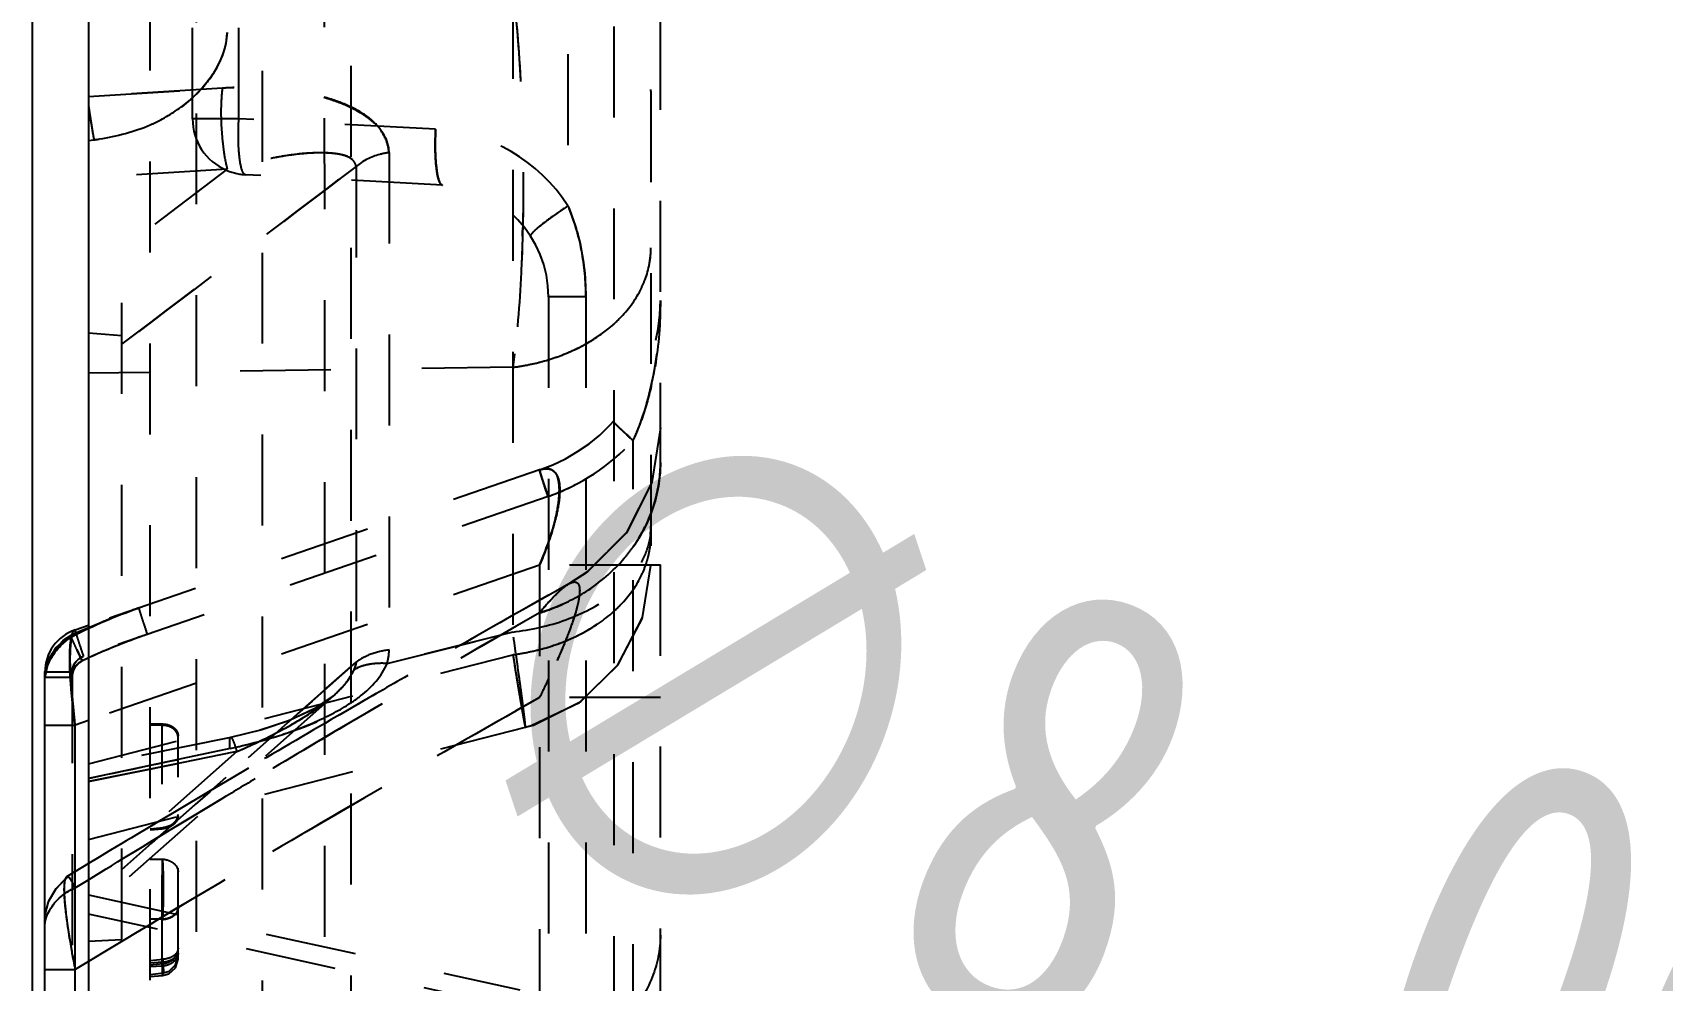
# Model space of a CAD drawing. Header units: millimetres. Extents: x 3054 to 4939, y -1170 to 130.
# Drawn here: x 3636.41 to 3665.68, y -157.48 to -140.45 of the extents above; entities that cross this region are included whole.
import ezdxf

# ---------------------------------------------------------------- set-up
doc = ezdxf.new("R2010")
doc.units = ezdxf.units.MM
doc.header["$LTSCALE"] = 16.335
doc.header["$PDMODE"] = 3
doc.header["$PDSIZE"] = 0.3125
doc.linetypes.add('HIDDEN', pattern=[0.2, 0.1, -0.1])
doc.layers.get('0').update_dxf_attribs({"linetype": 'CONTINUOUS'})
doc.layers.get('Defpoints').update_dxf_attribs({"linetype": 'CONTINUOUS'})
doc.layers.add('21', color=7, linetype='CONTINUOUS')
doc.styles.get("Standard").update_dxf_attribs({"font": 'txt', "width": 0.8})
doc.dimstyles.get("Standard").update_dxf_attribs({"dimtxt": 0.15625, "dimasz": 0.1875, "dimexe": 0.125, "dimexo": 0.0625, "dimtad": 0, "dimtih": 1, "dimtoh": 1, "dimdsep": 46, "dimtxsty": 'Standard', "dimcen": 0.09, "dimadec": 0, "dimazin": 0, "dimtp": 0.01, "dimtm": 0.01, "dimtfac": 1, "dimtofl": 0, "dimtmove": 0, "dimatfit": 3, "dimfxl": 0, "dimtolj": 1, "dimarcsym": 0})

# ---------------------------------------------------------------- blocks, each defined once
blk = doc.blocks.new('*D56')
at = {"color": 4, "lineweight": -2}
for p, q in [((3636.413, -222.472), (3636.413, -47.587)), ((3644.413, -47.587), (3657.538, -47.587)), ((3706.558, -47.587), (3681.005, -47.587)), ((3714.558, -73.33), (3714.558, -47.587))]:
    blk.add_line(p, q, dxfattribs=at)
at = {"color": 4}
for points in [[(3644.413, -46.254), (3644.413, -48.921), (3636.413, -47.587)], [(3706.558, -46.254), (3706.558, -48.921), (3714.558, -47.587)]]:
    blk.add_solid(points, dxfattribs=at)
at = {"layer": 'Defpoints', "color": 0}
for p in [(3714.558, -47.587), (3714.558, -73.33), (3636.413, -222.472)]:
    blk.add_point(p, dxfattribs=at)
at = {"color": 6, "insert": (3669.271, -47.587), "char_height": 8, "attachment_point": 5}
blk.add_mtext('\\A1;78.15', dxfattribs=at)
blk = doc.blocks.new('*D75')
at = {"color": 4, "lineweight": -2}
blk.add_line((3667.793, -159.258), (3675.299, -162.027), dxfattribs=at)
at = {"color": 4}
blk.add_solid([(3675.76, -160.776), (3674.838, -163.278), (3682.805, -164.795)], dxfattribs=at)
at = {"layer": 'Defpoints', "color": 0}
for p in [(3682.805, -164.795), (3690.31, -167.564)]:
    blk.add_point(p, dxfattribs=at)
at = {"color": 6, "insert": (3656.785, -155.198), "char_height": 8, "attachment_point": 5, "rotation": 339.7526}
blk.add_mtext('\\A1;∅8.00', dxfattribs=at)

msp = doc.modelspace()

# ---------------------------------------------------------------- linework, layer by layer
at = {"layer": '21', "color": 8, "linetype": 'HIDDEN'}
for p, q in [((3641.648, -119.123), (3641.661, -195.088)), ((3642.135, -194.959), (3642.135, -119.623)), ((3638.523, -307.753), (3638.523, -120.925)), ((3645.038, -123.319), (3645.038, -151.627)), ((3647.518, -125.171), (3647.518, -150.024)), ((3640.533, -134.607), (3640.533, -307.753)), ((3639.353, -135.371), (3639.353, -272.822)), ((3639.285, -142.004), (3639.285, -136.186)), ((3640.116, -142.004), (3640.116, -136.501)), ((3646.858, -217.119), (3646.858, -136.775)), ((3646.027, -137.575), (3646.027, -143.566)), ((3647.688, -275.791), (3647.688, -137.764)), ((3639.821, -141.454), (3637.418, -141.603)), ((3637.418, -141.603), (3639.821, -141.454)), ((3640.116, -142.004), (3639.285, -142.004)), ((3643.651, -142.189), (3640.116, -142.004)), ((3637.418, -142.393), (3637.515, -142.381)), ((3642.815, -142.611), (3642.815, -151.541)), ((3639.908, -142.908), (3637.418, -143.064)), ((3639.908, -142.908), (3638.018, -144.343)), ((3643.773, -143.193), (3640.238, -143.007)), ((3642.223, -142.859), (3642.223, -151.761)), ((3645.217, -143.896), (3645.215, -143.956)), ((3638.018, -156.744), (3638.018, -144.343)), ((3645.678, -145.2), (3645.678, -161.099)), ((3646.348, -145.2), (3645.678, -145.2)), ((3646.348, -145.2), (3646.348, -161.125)), ((3637.418, -145.845), (3638.018, -145.892)), ((3645.038, -146.466), (3637.418, -146.573)), ((3647.199, -161.724), (3647.199, -147.783)), ((3647.688, -147.552), (3647.533, -148.536)), ((3645.519, -148.31), (3637.418, -151.099)), ((3647.529, -148.548), (3647.07, -149.446)), ((3647.533, -148.536), (3647.085, -149.426)), ((3645.67, -148.785), (3637.326, -151.658)), ((3647.07, -149.446), (3646.363, -150.15)), ((3647.085, -149.426), (3646.386, -150.135)), ((3645.519, -150.02), (3637.418, -152.81)), ((3645.519, -150.02), (3645.519, -163.042)), ((3647.688, -150.02), (3645.519, -150.02)), ((3646.386, -150.135), (3646.045, -150.355)), ((3646.355, -150.158), (3646.045, -150.355)), ((3645.889, -150.443), (3645.422, -150.705)), ((3646.045, -150.355), (3645.677, -150.562)), ((3646.045, -150.355), (3645.889, -150.443)), ((3646.045, -150.355), (3646.045, -150.355)), ((3638.092, -150.87), (3637.243, -151.218)), ((3638.315, -150.79), (3638.092, -150.87)), ((3637.1, -151.285), (3636.815, -151.512)), ((3637.1, -151.285), (3636.965, -151.366)), ((3637.243, -151.218), (3637.1, -151.285)), ((3637.1, -151.285), (3637.1, -151.285)), ((3637.1, -151.285), (3637.114, -151.305)), ((3645.038, -151.22), (3642.779, -151.787)), ((3642.779, -151.787), (3645.038, -151.22)), ((3636.815, -151.512), (3636.658, -151.835)), ((3636.965, -151.366), (3636.703, -151.698)), ((3636.703, -151.698), (3636.633, -152.039)), ((3636.658, -151.835), (3636.633, -152.039)), ((3637.418, -153.588), (3645.038, -151.627)), ((3641.692, -152.23), (3642.223, -151.761)), ((3637.122, -151.943), (3636.633, -151.943)), ((3637.122, -152.039), (3636.633, -152.039)), ((3637.122, -151.943), (3637.122, -160.169)), ((3641.817, -152.364), (3638.018, -155.73)), ((3641.059, -152.792), (3641.692, -152.23)), ((3641.816, -152.365), (3641.47, -152.602)), ((3645.519, -152.396), (3645.094, -152.636)), ((3647.688, -152.396), (3645.519, -152.396)), ((3640.821, -153.002), (3641.059, -152.792)), ((3641.47, -152.602), (3641.028, -152.807)), ((3641.99, -152.67), (3641.917, -152.712)), ((3642.133, -152.587), (3641.99, -152.67)), ((3637.418, -154.949), (3645.263, -152.93)), ((3638.523, -152.87), (3638.741, -152.871)), ((3638.751, -152.896), (3638.523, -152.89)), ((3638.741, -157.219), (3638.741, -152.871)), ((3639.025, -157.094), (3639.025, -153.082)), ((3640.527, -152.976), (3639.969, -153.113)), ((3640.288, -153.473), (3640.821, -153.002)), ((3640.999, -152.819), (3640.502, -152.984)), ((3641.028, -152.807), (3640.527, -152.976)), ((3639.97, -153.113), (3637.418, -153.629)), ((3637.418, -153.906), (3640.083, -153.367)), ((3640.083, -153.367), (3638.018, -155.197)), ((3639.958, -153.311), (3639.113, -153.49)), ((3640.023, -153.379), (3639.117, -153.562)), ((3639.969, -153.113), (3639.97, -153.113)), ((3639.969, -153.113), (3639.97, -153.113)), ((3640.083, -153.367), (3640.023, -153.379)), ((3638.266, -153.669), (3637.418, -153.848)), ((3639.113, -153.49), (3638.266, -153.669)), ((3639.025, -153.581), (3638.523, -153.682)), ((3638.664, -154.911), (3640.288, -153.473)), ((3639.117, -153.562), (3639.025, -153.581)), ((3640.291, -153.664), (3639.978, -153.848)), ((3640.291, -153.664), (3639.979, -153.848)), ((3638.018, -153.785), (3637.418, -153.906)), ((3638.523, -153.682), (3638.018, -153.785)), ((3639.979, -153.848), (3639.602, -154.071)), ((3639.978, -153.848), (3639.602, -154.071)), ((3639.602, -154.071), (3638.989, -154.436)), ((3639.602, -154.071), (3638.989, -154.436)), ((3638.989, -154.436), (3638.685, -154.617)), ((3639.111, -154.637), (3639.729, -154.265)), ((3638.52, -154.716), (3638.264, -154.869)), ((3638.685, -154.617), (3638.52, -154.716)), ((3638.523, -154.752), (3638.751, -154.729)), ((3638.523, -154.771), (3638.741, -154.756)), ((3638.63, -154.928), (3638.807, -154.821)), ((3638.807, -154.821), (3639.023, -154.69)), ((3639.023, -154.69), (3639.111, -154.637)), ((3638.016, -155.018), (3637.812, -155.14)), ((3638.091, -154.973), (3638.016, -155.018)), ((3638.091, -154.973), (3638.016, -155.018)), ((3638.016, -155.302), (3638.387, -155.076)), ((3638.017, -155.484), (3638.664, -154.911)), ((3638.187, -154.915), (3638.091, -154.973)), ((3638.264, -154.869), (3638.187, -154.915)), ((3638.264, -154.869), (3638.187, -154.915)), ((3638.387, -155.076), (3638.52, -154.995)), ((3638.52, -154.995), (3638.63, -154.928)), ((3637.416, -155.379), (3637.17, -155.528)), ((3637.607, -155.264), (3637.416, -155.379)), ((3637.607, -155.264), (3637.416, -155.379)), ((3637.704, -155.206), (3637.607, -155.264)), ((3637.704, -155.206), (3637.607, -155.264)), ((3637.812, -155.14), (3637.704, -155.206)), ((3637.736, -155.473), (3637.828, -155.417)), ((3637.828, -155.417), (3637.937, -155.35)), ((3637.937, -155.35), (3638.016, -155.302)), ((3638.523, -155.297), (3638.741, -155.298)), ((3637.001, -155.653), (3636.827, -155.834)), ((3637.03, -155.63), (3637.001, -155.653)), ((3637.17, -155.528), (3637.023, -155.617)), ((3637.023, -155.617), (3637.023, -155.617)), ((3637.061, -155.624), (3637.023, -155.617)), ((3637.175, -155.817), (3637.175, -155.526)), ((3637.417, -155.669), (3637.736, -155.473)), ((3636.827, -155.834), (3636.701, -156.051)), ((3637.418, -155.942), (3645.164, -157.648)), ((3645.038, -157.964), (3637.418, -156.286)), ((3639.023, -156.17), (3638.703, -156.362)), ((3639.282, -156.016), (3639.023, -156.17)), ((3638.563, -156.446), (3638.233, -156.644)), ((3638.741, -156.379), (3638.523, -156.378)), ((3638.638, -156.401), (3638.563, -156.446)), ((3638.703, -156.362), (3638.638, -156.401)), ((3638.018, -156.746), (3637.418, -156.776)), ((3638.124, -156.71), (3637.795, -156.908)), ((3638.233, -156.644), (3638.124, -156.71)), ((3637.417, -157.137), (3637.175, -157.284)), ((3637.795, -156.908), (3637.417, -157.137)), ((3638.751, -157.099), (3638.523, -157.127)), ((3638.523, -157.162), (3638.741, -157.146)), ((3638.523, -157.199), (3638.751, -157.171)), ((3636.633, -157.284), (3637.175, -157.284)), ((3638.741, -157.219), (3638.523, -157.234)), ((3638.763, -157.345), (3638.523, -157.374)), ((3638.748, -157.393), (3638.523, -157.41))]:
    msp.add_line(p, q, dxfattribs=at)
at = {"layer": '21', "color": 7, "linetype": 'Continuous'}
for p, q in [((3637.418, -139.982), (3637.418, -158.249)), ((3637.175, -151.183), (3637.418, -151.099)), ((3636.633, -160.169), (3636.633, -151.932)), ((3636.633, -152.893), (3637.175, -152.893)), ((3637.418, -152.81), (3637.175, -152.893)), ((3637.175, -155.526), (3637.175, -152.893)), ((3637.416, -155.379), (3637.17, -155.528)), ((3636.989, -155.664), (3636.821, -155.843)), ((3637.028, -155.632), (3636.989, -155.664)), ((3637.17, -155.528), (3637.021, -155.618)), ((3637.021, -155.618), (3637.021, -155.618)), ((3637.06, -155.625), (3637.021, -155.618)), ((3637.296, -155.743), (3637.417, -155.669)), ((3636.821, -155.843), (3636.693, -156.066)), ((3637.175, -155.817), (3637.296, -155.743)), ((3637.175, -159.553), (3637.175, -155.817)), ((3636.693, -156.066), (3636.633, -156.291))]:
    msp.add_line(p, q, dxfattribs=at)
at = {"layer": '21', "color": 8, "linetype": 'HIDDEN'}
for points in [[(3645.263, -152.93), (3645.406, -152.89), (3646.256, -152.469), (3646.932, -151.805), (3647.367, -150.962), (3647.518, -150.024)], [(3645.262, -152.93), (3645.368, -152.901), (3646.232, -152.486), (3646.92, -151.821), (3647.364, -150.972)], [(3641.813, -152.367), (3641.442, -152.617), (3640.999, -152.819)], [(3638.748, -157.391), (3638.86, -157.359), (3638.981, -157.249), (3639.025, -157.094)], [(3638.763, -157.342), (3638.865, -157.309), (3638.982, -157.199), (3639.025, -157.047)]]:
    msp.add_lwpolyline(points, dxfattribs=at)
for centre, radius, start, end in [((3637.521, -139.673), 2.63, 310.5147, 312.4359), ((3646.037, -140.696), 8.686, 187.119, 191.1836), ((3645.874, -140.718), 8.522, 187.1059, 188.473), ((3646.094, -140.686), 8.744, 188.4724, 189.8242), ((3646.139, -140.679), 8.79, 189.8198, 191.1663), ((3640.29, -142.004), 1.005, 180.0043, 246.3782), ((3643.493, -145.201), 3.016, 32.8325, 86.9941), ((3636.678, -136.615), 5.827, 278.259, 279.2722), ((3643.668, -145.2), 2.01, 0, 87), ((3612.493, -143.202), 32.731, 358.4092, 358.6802), ((3644.472, -145.269), 3.216, 289.0001, 360), ((3644.647, -142.932), 3.55, 287.1499, 291.5894), ((3644.731, -143.148), 3.318, 291.6062, 296.8731), ((3641.354, -145.408), 6.324, 347.2298, 350.4714), ((3642.966, -145.866), 4.647, 337.891, 340.5457), ((3644.449, -145.254), 3.736, 289.068, 317.392), ((3643.27, -145.989), 4.318, 335.46, 337.8878), ((3644.459, -145.268), 3.719, 288.9973, 298.4832), ((3640.924, -147.959), 5.031, 341.0985, 342.9189), ((3646.275, -149.316), 1.243, 352.8844, 359.9692), ((3645.778, -149.441), 1.745, 333.2935, 341.2958), ((3645.822, -149.457), 1.698, 341.332, 342.8627), ((3797.568, -420.498), 309.736, 119.4201, 120.12113), ((3797.517, -420.409), 309.634, 119.3659, 119.90326), ((3788.727, -402.212), 289.272, 119.6739, 121.59469), ((3641.157, -159.099), 8.781, 113.1914, 114.6591), ((3641.241, -159.295), 8.994, 111.8159, 113.1917), ((3641.287, -159.408), 9.115, 111.1843, 111.8184), ((3641.311, -159.472), 9.185, 108.9983, 111.1822), ((3796.145, -414.902), 303.971, 119.70454, 120.44195), ((3641.044, -158.857), 8.513, 115.2179, 117.4903), ((3642.135, -161.944), 11.292, 108.9329, 115.3402), ((3641.101, -158.977), 8.647, 114.6618, 115.2222), ((3642.266, -162.288), 11.659, 108.9912, 111.1194), ((3637.503, -152.103), 0.888, 135.8053, 141.4063), ((3654.011, -143.795), 18.5, 204.7267, 205.4285), ((3642.097, -161.864), 11.203, 111.092, 114.6907), ((3644.659, -148.129), 3.512, 287.1396, 292.7522), ((3644.496, -151.651), 7.408, 181.9634, 182.6452), ((3641.732, -161.06), 10.32, 114.7199, 115.4196), ((3645.629, -151.597), 8.542, 182.6538, 184.3021), ((3797.656, -420.652), 309.913, 119.90321, 120.12105), ((3630.858, -145.053), 16.397, 333.3984, 334.6676), ((3794.613, -416.493), 303.275, 119.44653, 121.27347), ((3797.78, -420.864), 310.159, 120.15156, 120.51527), ((3797.261, -421.148), 308.631, 119.54037, 120.17414), ((3635.926, -143.711), 10.513, 293.2819, 297.7647), ((3790.872, -405.94), 293.572, 120.4409, 120.83187), ((3786.621, -398.806), 285.268, 120.8331, 120.99262), ((3791.901, -411.85), 297.899, 120.18183, 120.81849), ((3628.321, -155.829), 10.444, 359.982, 1.5725), ((3627.342, -155.818), 11.423, 358.4711, 359.9295)]:
    msp.add_arc(centre, radius, start, end, dxfattribs=at)
at = {"layer": '21', "color": 7, "linetype": 'Continuous'}
msp.add_arc((3637.437, -151.943), 0.804, 109, 180, dxfattribs=at)
at = {"layer": '21', "color": 8, "linetype": 'HIDDEN'}
for points, knots in [([(3645.038, -139.704), (3645.362, -139.741), (3645.99, -139.881), (3646.808, -140.299), (3647.377, -140.898), (3647.518, -141.393), (3647.518, -141.614)], [0, 0, 0, 0, 0.288293, 0.565549, 0.803311, 1, 1, 1, 1]), ([(3645.039, -139.704), (3645.104, -140.241), (3645.196, -141.392), (3645.24, -143.145), (3645.198, -144.862), (3645.106, -145.965), (3645.038, -146.466)], [0, 0, 0, 0, 0.239849, 0.510655, 0.77593, 1, 1, 1, 1]), ([(3645.039, -139.704), (3645.118, -140.36), (3645.218, -141.757), (3645.232, -143.158), (3645.217, -143.896)], [0, 0, 0, 0, 0.47241, 1, 1, 1, 1]), ([(3639.905, -140.455), (3639.887, -140.975), (3639.132, -141.982), (3638.072, -142.306), (3637.515, -142.381)], [0, 0, 0, 0, 0.480796, 1, 1, 1, 1]), ([(3639.735, -141.063), (3639.761, -141.015), (3639.852, -140.825), (3639.904, -140.612), (3639.905, -140.455)], [0, 0, 0, 0, 0.256783, 1, 1, 1, 1]), ([(3639.295, -141.614), (3639.34, -141.573), (3639.508, -141.409), (3639.652, -141.217), (3639.735, -141.063)], [0, 0, 0, 0, 0.254083, 1, 1, 1, 1]), ([(3639.821, -141.454), (3639.807, -141.558), (3639.791, -141.801), (3639.8, -142.182), (3639.837, -142.563), (3639.881, -142.805), (3639.908, -142.908)], [0, 0, 0, 0, 0.215412, 0.497006, 0.780307, 1, 1, 1, 1]), ([(3642.815, -142.611), (3642.805, -142.496), (3642.728, -142.263), (3642.478, -141.976), (3642.125, -141.777), (3641.72, -141.626), (3641.275, -141.521), (3640.805, -141.46), (3640.317, -141.433), (3639.987, -141.441), (3639.821, -141.454)], [0, 0, 0, 0, 0.099899, 0.205219, 0.321404, 0.446635, 0.578317, 0.715215, 0.856098, 1, 1, 1, 1]), ([(3642.815, -142.611), (3642.815, -142.496), (3642.735, -142.256), (3642.466, -141.987), (3642.115, -141.785), (3641.711, -141.634), (3641.27, -141.526), (3640.637, -141.439), (3640.149, -141.439), (3639.821, -141.454)], [0, 0, 0, 0, 0.099868, 0.206531, 0.323232, 0.448022, 0.579328, 0.715883, 1, 1, 1, 1]), ([(3638.524, -142.112), (3638.588, -142.084), (3638.839, -141.964), (3639.072, -141.807), (3639.229, -141.672)], [0, 0, 0, 0, 0.251843, 1, 1, 1, 1]), ([(3640.238, -143.007), (3640.225, -143.007), (3640.195, -142.981), (3640.155, -142.88), (3640.121, -142.676), (3640.105, -142.367), (3640.109, -142.131), (3640.116, -142.004)], [0, 0, 0, 0, 0.037518, 0.10059, 0.316027, 0.630513, 1, 1, 1, 1]), ([(3643.773, -143.193), (3643.761, -143.192), (3643.733, -143.169), (3643.691, -143.069), (3643.657, -142.859), (3643.64, -142.548), (3643.645, -142.312), (3643.651, -142.189)], [0, 0, 0, 0, 0.034555, 0.094651, 0.31611, 0.644473, 1, 1, 1, 1]), ([(3643.651, -142.189), (3643.645, -142.312), (3643.64, -142.548), (3643.657, -142.859), (3643.691, -143.069), (3643.733, -143.169), (3643.761, -143.192), (3643.773, -143.193)], [0, 0, 0, 0, 0.355527, 0.68389, 0.905349, 0.965445, 1, 1, 1, 1]), ([(3642.223, -142.859), (3642.216, -142.822), (3642.182, -142.749), (3642.081, -142.678), (3641.957, -142.645), (3641.823, -142.623), (3641.68, -142.614), (3641.479, -142.614), (3641.218, -142.632), (3640.899, -142.674), (3640.459, -142.759), (3640.128, -142.843), (3639.908, -142.908)], [0, 0, 0, 0, 0.046186, 0.094029, 0.146472, 0.202456, 0.261152, 0.322126, 0.44928, 0.581605, 0.717885, 1, 1, 1, 1]), ([(3642.223, -142.859), (3642.22, -142.822), (3642.181, -142.748), (3642.078, -142.685), (3641.956, -142.646), (3641.821, -142.625), (3641.679, -142.616), (3641.478, -142.613), (3641.217, -142.629), (3640.899, -142.676), (3640.458, -142.759), (3640.127, -142.838), (3639.908, -142.908)], [0, 0, 0, 0, 0.045931, 0.094038, 0.146256, 0.202263, 0.260993, 0.322054, 0.449226, 0.581475, 0.717816, 1, 1, 1, 1]), ([(3642.815, -142.611), (3642.759, -142.618), (3642.547, -142.659), (3642.343, -142.756), (3642.223, -142.859)], [0, 0, 0, 0, 0.264977, 1, 1, 1, 1]), ([(3642.815, -142.611), (3642.759, -142.618), (3642.547, -142.659), (3642.343, -142.756), (3642.223, -142.859)], [0, 0, 0, 0, 0.264964, 1, 1, 1, 1]), ([(3646.027, -143.566), (3645.934, -143.627), (3645.764, -143.745), (3645.569, -143.89), (3645.451, -143.99), (3645.395, -144.045), (3645.366, -144.079), (3645.353, -144.104), (3645.357, -144.11)], [0, 0, 0, 0, 0.383209, 0.712843, 0.833625, 0.920834, 0.975202, 1, 1, 1, 1]), ([(3646.027, -143.566), (3645.936, -143.626), (3645.768, -143.743), (3645.574, -143.887), (3645.454, -143.987), (3645.397, -144.043), (3645.366, -144.077), (3645.353, -144.104), (3645.357, -144.11)], [0, 0, 0, 0, 0.376661, 0.705752, 0.828319, 0.917886, 0.974302, 1, 1, 1, 1]), ([(3646.348, -145.2), (3646.349, -144.921), (3646.297, -144.362), (3646.14, -143.821), (3646.027, -143.566)], [0, 0, 0, 0, 0.500653, 1, 1, 1, 1]), ([(3645.211, -144.111), (3645.205, -144.329), (3645.175, -145.116), (3645.114, -145.902), (3645.038, -146.466)], [0, 0, 0, 0, 0.277083, 1, 1, 1, 1]), ([(3645.038, -146.466), (3645.363, -146.425), (3646, -146.264), (3646.823, -145.786), (3647.384, -145.108), (3647.518, -144.567), (3647.518, -144.32)], [0, 0, 0, 0, 0.276474, 0.548244, 0.7909, 1, 1, 1, 1]), ([(3647.328, -145.082), (3647.36, -145.02), (3647.467, -144.779), (3647.518, -144.513), (3647.518, -144.32)], [0, 0, 0, 0, 0.265127, 1, 1, 1, 1]), ([(3646.795, -145.738), (3646.852, -145.69), (3647.059, -145.498), (3647.233, -145.267), (3647.328, -145.082)], [0, 0, 0, 0, 0.263279, 1, 1, 1, 1]), ([(3647.199, -147.783), (3647.377, -147.395), (3647.615, -146.56), (3647.688, -145.7), (3647.688, -145.269)], [0, 0, 0, 0, 0.497044, 1, 1, 1, 1]), ([(3646.231, -146.108), (3646.283, -146.082), (3646.48, -145.975), (3646.667, -145.847), (3646.795, -145.738)], [0, 0, 0, 0, 0.255335, 1, 1, 1, 1]), ([(3645.038, -146.466), (3645.093, -146.459), (3645.314, -146.426), (3645.533, -146.375), (3645.694, -146.325)], [0, 0, 0, 0, 0.246191, 1, 1, 1, 1]), ([(3647.199, -147.783), (3647.15, -147.738), (3647.081, -147.674), (3646.996, -147.595), (3646.946, -147.548), (3646.905, -147.508), (3646.876, -147.48), (3646.859, -147.462), (3646.849, -147.453), (3646.845, -147.447), (3646.841, -147.444), (3646.842, -147.443)], [0, 0, 0, 0, 0.402892, 0.570607, 0.70788, 0.822351, 0.915768, 0.951242, 0.977692, 0.99416, 1, 1, 1, 1]), ([(3646.842, -147.443), (3646.841, -147.444), (3646.845, -147.447), (3646.849, -147.453), (3646.859, -147.462), (3646.876, -147.48), (3646.905, -147.508), (3646.946, -147.548), (3646.996, -147.595), (3647.081, -147.674), (3647.15, -147.738), (3647.199, -147.783)], [0, 0, 0, 0, 0.005872, 0.022366, 0.048835, 0.084323, 0.177749, 0.292212, 0.429478, 0.597175, 1, 1, 1, 1]), ([(3645.519, -148.309), (3645.516, -148.31), (3645.525, -148.328), (3645.526, -148.35), (3645.542, -148.396), (3645.559, -148.455), (3645.584, -148.528), (3645.62, -148.64), (3645.65, -148.726), (3645.67, -148.785)], [0, 0, 0, 0, 0.019374, 0.0753, 0.166887, 0.293023, 0.450694, 0.629362, 1, 1, 1, 1]), ([(3645.519, -148.309), (3645.516, -148.31), (3645.525, -148.328), (3645.526, -148.35), (3645.542, -148.396), (3645.559, -148.455), (3645.584, -148.528), (3645.62, -148.64), (3645.65, -148.726), (3645.67, -148.785)], [0, 0, 0, 0, 0.019374, 0.075299, 0.166887, 0.293023, 0.450693, 0.629362, 1, 1, 1, 1]), ([(3645.67, -148.785), (3645.648, -148.721), (3645.617, -148.632), (3645.581, -148.52), (3645.559, -148.454), (3645.542, -148.399), (3645.53, -148.357), (3645.521, -148.327), (3645.519, -148.315), (3645.518, -148.31), (3645.519, -148.309)], [0, 0, 0, 0, 0.40199, 0.569609, 0.70686, 0.821422, 0.915062, 0.97725, 0.993865, 1, 1, 1, 1]), ([(3647.688, -148.173), (3647.688, -148.461), (3647.584, -149.062), (3647.124, -149.875), (3646.407, -150.514), (3645.821, -150.784), (3645.519, -150.876)], [0, 0, 0, 0, 0.233457, 0.484194, 0.74411, 1, 1, 1, 1]), ([(3645.756, -149.37), (3645.782, -149.282), (3645.828, -149.11), (3645.872, -148.864), (3645.886, -148.651), (3645.866, -148.481), (3645.813, -148.359), (3645.695, -148.27), (3645.583, -148.288), (3645.519, -148.31)], [0, 0, 0, 0, 0.206675, 0.39688, 0.558823, 0.684417, 0.776387, 0.849242, 1, 1, 1, 1]), ([(3645.519, -150.02), (3645.614, -149.791), (3645.743, -149.448), (3645.849, -148.995), (3645.88, -148.704), (3645.865, -148.48), (3645.787, -148.322), (3645.649, -148.274), (3645.562, -148.295), (3645.519, -148.31)], [0, 0, 0, 0, 0.367021, 0.540739, 0.68885, 0.799191, 0.872391, 0.932111, 1, 1, 1, 1]), ([(3645.519, -148.31), (3645.563, -148.295), (3645.65, -148.274), (3645.789, -148.322), (3645.871, -148.477), (3645.888, -148.702), (3645.854, -148.994), (3645.744, -149.447), (3645.616, -149.791), (3645.519, -150.02)], [0, 0, 0, 0, 0.068216, 0.128472, 0.20194, 0.311374, 0.459806, 0.633123, 1, 1, 1, 1]), ([(3645.519, -148.31), (3645.534, -148.305), (3645.588, -148.288), (3645.648, -148.283), (3645.688, -148.292)], [0, 0, 0, 0, 0.271237, 1, 1, 1, 1]), ([(3645.688, -148.292), (3645.713, -148.297), (3645.765, -148.32), (3645.824, -148.392), (3645.861, -148.499), (3645.882, -148.706), (3645.846, -149.028), (3645.778, -149.294), (3645.734, -149.437)], [0, 0, 0, 0, 0.062335, 0.131912, 0.219612, 0.333339, 0.636024, 1, 1, 1, 1]), ([(3647.529, -149.06), (3647.556, -148.987), (3647.647, -148.7), (3647.688, -148.397), (3647.688, -148.173)], [0, 0, 0, 0, 0.258414, 1, 1, 1, 1]), ([(3647.076, -149.85), (3647.126, -149.79), (3647.308, -149.546), (3647.451, -149.273), (3647.529, -149.06)], [0, 0, 0, 0, 0.255184, 1, 1, 1, 1]), ([(3645.038, -151.22), (3645.361, -151.183), (3645.99, -151.043), (3646.808, -150.627), (3647.376, -150.032), (3647.518, -149.538), (3647.518, -149.317)], [0, 0, 0, 0, 0.28871, 0.566164, 0.803759, 1, 1, 1, 1]), ([(3645.038, -151.627), (3645.363, -151.585), (3646, -151.424), (3646.823, -150.946), (3647.384, -150.268), (3647.518, -149.727), (3647.518, -149.48)], [0, 0, 0, 0, 0.276472, 0.548241, 0.790898, 1, 1, 1, 1]), ([(3647.508, -149.47), (3647.503, -149.512), (3647.472, -149.686), (3647.406, -149.854), (3647.34, -149.971)], [0, 0, 0, 0, 0.238414, 1, 1, 1, 1]), ([(3647.444, -149.958), (3647.457, -149.918), (3647.499, -149.762), (3647.518, -149.6), (3647.518, -149.48)], [0, 0, 0, 0, 0.258652, 1, 1, 1, 1]), ([(3646.045, -150.355), (3646.066, -150.343), (3646.103, -150.326), (3646.163, -150.316), (3646.215, -150.348), (3646.237, -150.418), (3646.239, -150.514), (3646.222, -150.641), (3646.187, -150.79), (3646.12, -151.018), (3646.011, -151.316), (3645.86, -151.677), (3645.695, -152.038), (3645.579, -152.277), (3645.52, -152.395)], [0, 0, 0, 0, 0.029515, 0.052708, 0.073403, 0.100709, 0.141179, 0.19574, 0.261786, 0.335759, 0.496401, 0.663791, 0.832399, 1, 1, 1, 1]), ([(3646.045, -150.355), (3646.064, -150.345), (3646.098, -150.328), (3646.15, -150.317), (3646.198, -150.333), (3646.229, -150.381), (3646.24, -150.453), (3646.236, -150.549), (3646.216, -150.667), (3646.171, -150.855), (3646.088, -151.111), (3645.966, -151.427), (3645.828, -151.749), (3645.729, -151.962), (3645.679, -152.068)], [0, 0, 0, 0, 0.031277, 0.056568, 0.078138, 0.102749, 0.137538, 0.185471, 0.245961, 0.316465, 0.476188, 0.647931, 0.823701, 1, 1, 1, 1]), ([(3645.9, -150.463), (3645.912, -150.452), (3645.958, -150.413), (3646.007, -150.376), (3646.045, -150.355)], [0, 0, 0, 0, 0.276265, 1, 1, 1, 1]), ([(3645.9, -150.463), (3645.912, -150.452), (3645.958, -150.413), (3646.007, -150.376), (3646.045, -150.355)], [0, 0, 0, 0, 0.276318, 1, 1, 1, 1]), ([(3646.816, -150.881), (3646.871, -150.833), (3647.075, -150.64), (3647.244, -150.41), (3647.337, -150.225)], [0, 0, 0, 0, 0.263308, 1, 1, 1, 1]), ([(3645.9, -150.463), (3645.87, -150.49), (3645.735, -150.619), (3645.612, -150.761), (3645.519, -150.876)], [0, 0, 0, 0, 0.210844, 1, 1, 1, 1]), ([(3645.519, -150.876), (3645.553, -150.834), (3645.673, -150.691), (3645.8, -150.552), (3645.9, -150.463)], [0, 0, 0, 0, 0.287069, 1, 1, 1, 1]), ([(3645.519, -150.876), (3645.595, -150.853), (3645.898, -150.748), (3646.188, -150.601), (3646.39, -150.468)], [0, 0, 0, 0, 0.245715, 1, 1, 1, 1]), ([(3638.321, -150.788), (3638.318, -150.789), (3638.327, -150.808), (3638.329, -150.83), (3638.343, -150.872), (3638.359, -150.924), (3638.38, -150.991), (3638.418, -151.105), (3638.449, -151.198), (3638.472, -151.263)], [0, 0, 0, 0, 0.021734, 0.079998, 0.165085, 0.272722, 0.413095, 0.5857, 1, 1, 1, 1]), ([(3638.321, -150.788), (3638.318, -150.789), (3638.327, -150.808), (3638.329, -150.829), (3638.343, -150.872), (3638.359, -150.924), (3638.38, -150.991), (3638.418, -151.105), (3638.449, -151.198), (3638.472, -151.263)], [0, 0, 0, 0, 0.021735, 0.08, 0.165087, 0.272725, 0.413097, 0.585702, 1, 1, 1, 1]), ([(3646.017, -151.368), (3646.091, -151.337), (3646.374, -151.205), (3646.64, -151.033), (3646.816, -150.881)], [0, 0, 0, 0, 0.256144, 1, 1, 1, 1]), ([(3636.633, -152.028), (3636.648, -151.882), (3636.772, -151.6), (3636.987, -151.383), (3637.116, -151.309)], [0, 0, 0, 0, 0.496218, 1, 1, 1, 1]), ([(3637.114, -151.305), (3637.096, -151.388), (3637.081, -151.599), (3637.085, -151.961), (3637.118, -152.406), (3637.154, -152.726), (3637.175, -152.893)], [0, 0, 0, 0, 0.160905, 0.394605, 0.68258, 1, 1, 1, 1]), ([(3637.175, -152.893), (3637.149, -152.679), (3637.106, -152.284), (3637.086, -151.814), (3637.091, -151.508), (3637.105, -151.347), (3637.127, -151.244), (3637.157, -151.189), (3637.175, -151.183)], [0, 0, 0, 0, 0.372892, 0.689355, 0.811607, 0.904654, 0.966686, 1, 1, 1, 1]), ([(3637.303, -151.739), (3637.273, -151.677), (3637.232, -151.588), (3637.182, -151.479), (3637.153, -151.415), (3637.132, -151.365), (3637.112, -151.325), (3637.108, -151.304), (3637.097, -151.286), (3637.1, -151.285)], [0, 0, 0, 0, 0.414616, 0.58728, 0.727677, 0.83527, 0.920209, 0.978359, 1, 1, 1, 1]), ([(3637.175, -151.183), (3637.172, -151.184), (3637.181, -151.201), (3637.182, -151.223), (3637.198, -151.269), (3637.216, -151.328), (3637.24, -151.401), (3637.276, -151.513), (3637.306, -151.599), (3637.326, -151.658)], [0, 0, 0, 0, 0.019372, 0.075293, 0.166873, 0.293001, 0.450665, 0.629332, 1, 1, 1, 1]), ([(3637.193, -151.252), (3637.19, -151.242), (3637.185, -151.226), (3637.178, -151.203), (3637.177, -151.192), (3637.174, -151.183), (3637.175, -151.183)], [0, 0, 0, 0, 0.431255, 0.743039, 0.932927, 1, 1, 1, 1]), ([(3645.263, -152.93), (3645.265, -152.929), (3645.262, -152.915), (3645.264, -152.897), (3645.259, -152.859), (3645.255, -152.81), (3645.247, -152.747), (3645.233, -152.635), (3645.211, -152.462), (3645.178, -152.217), (3645.137, -151.924), (3645.09, -151.586), (3645.056, -151.346), (3645.038, -151.22)], [0, 0, 0, 0, 0.004545, 0.017199, 0.038031, 0.067032, 0.104161, 0.149289, 0.262936, 0.406752, 0.579256, 0.77793, 1, 1, 1, 1]), ([(3645.262, -152.93), (3645.265, -152.929), (3645.261, -152.916), (3645.263, -152.897), (3645.258, -152.859), (3645.254, -152.811), (3645.246, -152.747), (3645.233, -152.635), (3645.21, -152.462), (3645.178, -152.217), (3645.137, -151.924), (3645.09, -151.586), (3645.056, -151.346), (3645.038, -151.22)], [0, 0, 0, 0, 0.004542, 0.017194, 0.038026, 0.067028, 0.104158, 0.149288, 0.262938, 0.406757, 0.579262, 0.777935, 1, 1, 1, 1]), ([(3642.815, -151.541), (3642.704, -151.554), (3642.496, -151.603), (3642.303, -151.7), (3642.223, -151.761)], [0, 0, 0, 0, 0.525611, 1, 1, 1, 1]), ([(3642.815, -151.541), (3642.704, -151.554), (3642.496, -151.603), (3642.303, -151.7), (3642.223, -151.761)], [0, 0, 0, 0, 0.525611, 1, 1, 1, 1]), ([(3645.038, -151.627), (3645.093, -151.62), (3645.314, -151.586), (3645.533, -151.535), (3645.694, -151.485)], [0, 0, 0, 0, 0.24619, 1, 1, 1, 1]), ([(3637.122, -151.943), (3637.122, -151.882), (3637.165, -151.758), (3637.268, -151.678), (3637.326, -151.658)], [0, 0, 0, 0, 0.500013, 1, 1, 1, 1]), ([(3637.122, -152.039), (3637.122, -151.977), (3637.154, -151.853), (3637.249, -151.764), (3637.303, -151.739)], [0, 0, 0, 0, 0.508448, 1, 1, 1, 1]), ([(3637.303, -151.739), (3637.25, -151.764), (3637.188, -151.821), (3637.153, -151.892), (3637.146, -151.911)], [0, 0, 0, 0, 0.743881, 1, 1, 1, 1]), ([(3639.958, -153.313), (3640.519, -153.184), (3641.542, -152.911), (3642.584, -152.264), (3642.779, -151.787)], [0, 0, 0, 0, 0.527489, 1, 1, 1, 1]), ([(3641.815, -152.366), (3641.855, -152.331), (3641.999, -152.194), (3642.127, -152.033), (3642.185, -151.899)], [0, 0, 0, 0, 0.270968, 1, 1, 1, 1]), ([(3641.817, -152.364), (3641.855, -152.331), (3641.999, -152.194), (3642.122, -152.033), (3642.185, -151.899)], [0, 0, 0, 0, 0.256158, 1, 1, 1, 1]), ([(3642.083, -152.522), (3642.159, -152.473), (3642.438, -152.282), (3642.683, -152.018), (3642.779, -151.787)], [0, 0, 0, 0, 0.265046, 1, 1, 1, 1]), ([(3642.223, -151.761), (3642.222, -151.772), (3642.216, -151.82), (3642.2, -151.866), (3642.185, -151.899)], [0, 0, 0, 0, 0.238658, 1, 1, 1, 1]), ([(3642.185, -151.899), (3642.19, -151.888), (3642.208, -151.843), (3642.22, -151.796), (3642.223, -151.761)], [0, 0, 0, 0, 0.26918, 1, 1, 1, 1]), ([(3642.779, -151.786), (3642.669, -151.778), (3642.464, -151.787), (3642.265, -151.85), (3642.185, -151.899)], [0, 0, 0, 0, 0.538862, 1, 1, 1, 1]), ([(3642.779, -151.786), (3642.666, -151.778), (3642.461, -151.787), (3642.263, -151.852), (3642.185, -151.899)], [0, 0, 0, 0, 0.552898, 1, 1, 1, 1]), ([(3645.039, -151.627), (3645.054, -151.725), (3645.083, -151.91), (3645.125, -152.171), (3645.163, -152.395), (3645.194, -152.581), (3645.217, -152.712), (3645.232, -152.796), (3645.241, -152.844), (3645.249, -152.879), (3645.254, -152.908), (3645.259, -152.919), (3645.26, -152.931), (3645.262, -152.93)], [0, 0, 0, 0, 0.225272, 0.425284, 0.597955, 0.741245, 0.853794, 0.898303, 0.934846, 0.963334, 0.983681, 0.99585, 1, 1, 1, 1]), ([(3645.039, -151.627), (3645.054, -151.725), (3645.083, -151.91), (3645.126, -152.171), (3645.163, -152.395), (3645.195, -152.581), (3645.218, -152.712), (3645.233, -152.795), (3645.242, -152.843), (3645.249, -152.879), (3645.255, -152.908), (3645.259, -152.919), (3645.261, -152.931), (3645.263, -152.93)], [0, 0, 0, 0, 0.225271, 0.425284, 0.597958, 0.741251, 0.853797, 0.898304, 0.934844, 0.963331, 0.983678, 0.995848, 1, 1, 1, 1]), ([(3637.111, -152.238), (3637.115, -152.291), (3637.133, -152.509), (3637.156, -152.728), (3637.175, -152.893)], [0, 0, 0, 0, 0.241136, 1, 1, 1, 1]), ([(3640.081, -153.368), (3640.395, -153.232), (3640.856, -153.012), (3641.429, -152.667), (3641.694, -152.473), (3641.814, -152.367)], [0, 0, 0, 0, 0.510991, 0.761316, 1, 1, 1, 1]), ([(3640.824, -153.014), (3640.998, -152.922), (3641.341, -152.728), (3641.665, -152.499), (3641.813, -152.368)], [0, 0, 0, 0, 0.498475, 1, 1, 1, 1]), ([(3640.845, -153.078), (3641.063, -153.007), (3641.489, -152.849), (3641.895, -152.642), (3642.083, -152.522)], [0, 0, 0, 0, 0.506859, 1, 1, 1, 1]), ([(3638.741, -152.871), (3638.811, -152.872), (3638.918, -152.898), (3639.009, -152.995), (3639.025, -153.054), (3639.025, -153.082)], [0, 0, 0, 0, 0.546717, 0.783312, 1, 1, 1, 1]), ([(3639.025, -153.107), (3639.025, -153.051), (3638.949, -152.929), (3638.82, -152.899), (3638.751, -152.896)], [0, 0, 0, 0, 0.447322, 1, 1, 1, 1]), ([(3639.958, -153.311), (3639.956, -153.285), (3639.952, -153.238), (3639.952, -153.176), (3639.955, -153.138), (3639.963, -153.114), (3639.969, -153.113)], [0, 0, 0, 0, 0.392073, 0.700342, 0.903578, 1, 1, 1, 1]), ([(3639.97, -153.113), (3639.978, -153.111), (3639.999, -153.142), (3640.02, -153.187), (3640.051, -153.271), (3640.071, -153.333), (3640.081, -153.368)], [0, 0, 0, 0, 0.090312, 0.297872, 0.608727, 1, 1, 1, 1]), ([(3639.025, -154.522), (3639.025, -154.581), (3638.946, -154.709), (3638.813, -154.75), (3638.741, -154.756)], [0, 0, 0, 0, 0.451344, 1, 1, 1, 1]), ([(3638.89, -154.688), (3638.928, -154.668), (3638.995, -154.616), (3639.025, -154.534), (3639.025, -154.496)], [0, 0, 0, 0, 0.534293, 1, 1, 1, 1]), ([(3638.741, -156.379), (3638.744, -156.293), (3638.751, -155.933), (3638.751, -155.572), (3638.741, -155.298)], [0, 0, 0, 0, 0.238363, 1, 1, 1, 1]), ([(3638.741, -155.298), (3638.777, -155.3), (3638.849, -155.314), (3638.968, -155.372), (3639.025, -155.468), (3639.025, -155.528)], [0, 0, 0, 0, 0.274607, 0.548395, 1, 1, 1, 1]), ([(3638.761, -155.542), (3638.761, -155.52), (3638.758, -155.44), (3638.755, -155.36), (3638.751, -155.303)], [0, 0, 0, 0, 0.279102, 1, 1, 1, 1]), ([(3637.021, -155.619), (3637.005, -155.629), (3636.984, -155.687), (3636.975, -155.793), (3636.977, -155.954), (3637.002, -156.252), (3637.067, -156.702), (3637.137, -157.08), (3637.175, -157.283)], [0, 0, 0, 0, 0.034289, 0.098453, 0.193572, 0.317096, 0.63208, 1, 1, 1, 1]), ([(3637.007, -155.637), (3636.988, -155.671), (3636.978, -155.782), (3636.98, -155.982), (3637.007, -156.262), (3637.035, -156.471), (3637.053, -156.586)], [0, 0, 0, 0, 0.122263, 0.337214, 0.635511, 1, 1, 1, 1]), ([(3637.175, -155.817), (3637.157, -155.774), (3637.125, -155.707), (3637.083, -155.642), (3637.061, -155.624)], [0, 0, 0, 0, 0.62024, 1, 1, 1, 1]), ([(3639.025, -156.176), (3639.025, -156.23), (3638.963, -156.317), (3638.848, -156.365), (3638.777, -156.378), (3638.741, -156.379)], [0, 0, 0, 0, 0.431841, 0.712512, 1, 1, 1, 1]), ([(3638.751, -156.381), (3638.752, -156.361), (3638.757, -156.275), (3638.76, -156.19), (3638.761, -156.123)], [0, 0, 0, 0, 0.225349, 1, 1, 1, 1]), ([(3638.887, -156.349), (3638.926, -156.332), (3638.992, -156.288), (3639.025, -156.212), (3639.025, -156.178)], [0, 0, 0, 0, 0.556117, 1, 1, 1, 1]), ([(3637.053, -156.586), (3637.062, -156.642), (3637.099, -156.875), (3637.142, -157.107), (3637.175, -157.283)], [0, 0, 0, 0, 0.239357, 1, 1, 1, 1]), ([(3647.688, -156.666), (3647.688, -156.921), (3647.58, -157.463), (3647.111, -158.183), (3646.393, -158.741), (3645.818, -158.973), (3645.519, -159.054)], [0, 0, 0, 0, 0.221849, 0.466962, 0.731326, 1, 1, 1, 1]), ([(3638.741, -157.146), (3638.777, -157.145), (3638.848, -157.132), (3638.963, -157.085), (3639.025, -156.999), (3639.025, -156.946)], [0, 0, 0, 0, 0.288689, 0.570019, 1, 1, 1, 1]), ([(3638.748, -157.394), (3638.749, -157.394), (3638.746, -157.385), (3638.749, -157.376), (3638.747, -157.354), (3638.747, -157.326), (3638.745, -157.29), (3638.743, -157.23), (3638.742, -157.181), (3638.741, -157.146)], [0, 0, 0, 0, 0.016533, 0.066004, 0.148232, 0.262689, 0.407417, 0.580095, 1, 1, 1, 1]), ([(3638.751, -157.171), (3638.786, -157.169), (3638.856, -157.153), (3638.971, -157.094), (3639.025, -157), (3639.025, -156.942)], [0, 0, 0, 0, 0.274792, 0.547673, 1, 1, 1, 1]), ([(3638.751, -157.099), (3638.752, -157.121), (3638.756, -157.19), (3638.76, -157.259), (3638.762, -157.306)], [0, 0, 0, 0, 0.318492, 1, 1, 1, 1]), ([(3638.763, -157.345), (3638.762, -157.345), (3638.763, -157.34), (3638.761, -157.332), (3638.761, -157.317), (3638.758, -157.288), (3638.755, -157.239), (3638.753, -157.196), (3638.751, -157.171)], [0, 0, 0, 0, 0.016939, 0.066476, 0.148577, 0.26205, 0.577178, 1, 1, 1, 1]), ([(3639.025, -156.989), (3639.025, -157.028), (3638.993, -157.114), (3638.921, -157.167), (3638.879, -157.186)], [0, 0, 0, 0, 0.45809, 1, 1, 1, 1]), ([(3639.025, -156.899), (3639.025, -156.932), (3638.994, -157.005), (3638.93, -157.048), (3638.893, -157.065)], [0, 0, 0, 0, 0.443564, 1, 1, 1, 1]), ([(3638.741, -157.219), (3638.741, -157.237), (3638.743, -157.291), (3638.745, -157.345), (3638.747, -157.38)], [0, 0, 0, 0, 0.34657, 1, 1, 1, 1]), ([(3638.762, -157.306), (3638.762, -157.312), (3638.762, -157.321), (3638.764, -157.334), (3638.762, -157.34), (3638.764, -157.345), (3638.763, -157.345)], [0, 0, 0, 0, 0.436026, 0.748504, 0.936694, 1, 1, 1, 1])]:
    msp.add_open_spline(points, degree=3, knots=knots, dxfattribs=at)
for points in [[(3637.617, -142.365), (3637.927, -142.314), (3638.236, -142.237), (3638.524, -142.112)], [(3638.017, -146.052), (3639.419, -144.988), (3640.821, -143.923), (3642.223, -142.859)], [(3642.223, -142.859), (3640.821, -143.923), (3639.419, -144.988), (3638.017, -146.052)], [(3639.887, -142.925), (3639.997, -142.973), (3640.118, -143.001), (3640.238, -143.007)], [(3646.027, -143.566), (3646.101, -143.743), (3646.164, -143.925), (3646.212, -144.11)], [(3646.212, -144.11), (3646.305, -144.464), (3646.346, -144.834), (3646.348, -145.2)], [(3647.688, -145.269), (3647.688, -145.665), (3647.657, -146.064), (3647.591, -146.455)], [(3647.522, -146.806), (3647.475, -147.011), (3647.418, -147.215), (3647.348, -147.414)], [(3645.519, -150.02), (3645.609, -149.808), (3645.69, -149.591), (3645.756, -149.37)], [(3645.684, -149.589), (3645.635, -149.735), (3645.579, -149.878), (3645.519, -150.02)], [(3646.39, -150.468), (3646.647, -150.298), (3646.882, -150.089), (3647.076, -149.85)], [(3637.114, -151.305), (3637.5, -151.104), (3637.903, -150.932), (3638.315, -150.79)], [(3636.867, -151.484), (3636.938, -151.411), (3637.022, -151.349), (3637.114, -151.305)], [(3636.692, -151.747), (3636.721, -151.676), (3636.762, -151.609), (3636.809, -151.549)], [(3642.779, -151.786), (3642.802, -151.707), (3642.816, -151.623), (3642.815, -151.541)], [(3642.779, -151.786), (3642.802, -151.707), (3642.816, -151.623), (3642.815, -151.541)], [(3636.633, -152.039), (3636.633, -151.94), (3636.654, -151.839), (3636.692, -151.747)], [(3637.151, -151.818), (3637.133, -151.856), (3637.122, -151.9), (3637.122, -151.943)], [(3637.146, -151.911), (3637.13, -151.952), (3637.122, -151.996), (3637.122, -152.039)], [(3637.222, -151.721), (3637.193, -151.748), (3637.168, -151.781), (3637.151, -151.818)], [(3637.326, -151.658), (3637.287, -151.671), (3637.252, -151.693), (3637.222, -151.721)], [(3642.223, -151.761), (3640.821, -153.002), (3639.419, -154.243), (3638.017, -155.484)], [(3639.958, -153.313), (3640.257, -153.246), (3640.554, -153.171), (3640.845, -153.078)], [(3637.418, -153.848), (3638.264, -153.67), (3639.111, -153.491), (3639.958, -153.311)], [(3638.751, -154.729), (3638.799, -154.724), (3638.847, -154.711), (3638.89, -154.688)], [(3637.023, -155.618), (3637.016, -155.622), (3637.01, -155.629), (3637.007, -155.637)], [(3636.916, -155.974), (3636.993, -155.907), (3637.081, -155.851), (3637.175, -155.816)], [(3638.751, -156.381), (3638.798, -156.378), (3638.844, -156.367), (3638.887, -156.349)], [(3638.893, -157.065), (3638.848, -157.085), (3638.8, -157.096), (3638.751, -157.099)], [(3638.879, -157.186), (3638.836, -157.205), (3638.788, -157.217), (3638.741, -157.219)]]:
    msp.add_open_spline(points, degree=3, dxfattribs=at)
at = {"layer": '21', "color": 7, "linetype": 'Continuous'}
for points, knots in [([(3637.079, -151.708), (3637.079, -151.637), (3637.082, -151.512), (3637.1, -151.349), (3637.124, -151.244), (3637.157, -151.189), (3637.175, -151.183)], [0, 0, 0, 0, 0.390579, 0.68995, 0.89062, 1, 1, 1, 1]), ([(3637.106, -152.252), (3637.102, -152.203), (3637.088, -152.022), (3637.079, -151.84), (3637.079, -151.708)], [0, 0, 0, 0, 0.272966, 1, 1, 1, 1]), ([(3637.175, -152.893), (3637.168, -152.838), (3637.142, -152.625), (3637.119, -152.412), (3637.106, -152.252)], [0, 0, 0, 0, 0.256093, 1, 1, 1, 1]), ([(3637.095, -155.663), (3637.092, -155.658), (3637.082, -155.645), (3637.07, -155.632), (3637.06, -155.625)], [0, 0, 0, 0, 0.292502, 1, 1, 1, 1]), ([(3637.175, -155.817), (3637.168, -155.801), (3637.145, -155.748), (3637.118, -155.696), (3637.095, -155.663)], [0, 0, 0, 0, 0.300836, 1, 1, 1, 1]), ([(3636.632, -156.469), (3636.64, -156.38), (3636.713, -156.194), (3636.839, -156.043), (3636.917, -155.975)], [0, 0, 0, 0, 0.46444, 1, 1, 1, 1]), ([(3636.917, -155.975), (3636.937, -155.958), (3637.016, -155.895), (3637.105, -155.843), (3637.175, -155.816)], [0, 0, 0, 0, 0.263181, 1, 1, 1, 1])]:
    msp.add_open_spline(points, degree=3, knots=knots, dxfattribs=at)

# ---------------------------------------------------------------- dimensions: what is measured, and where the dimension line sits
dim = msp.add_linear_dim(base=(3714.557536278, -47.587400992), p1=(3636.412536278, -222.4722973), p2=(3714.557536278, -73.330448609), dimstyle='Standard', override={"dimtxt": 8, "dimasz": 8, "dimexe": 0, "dimexo": 0, "dimgap": 0, "dimtih": 0, "dimtoh": 0, "dimzin": 0, "dimcen": 0, "dimclrd": 4, "dimclre": 4, "dimclrt": 6, "dimadec": 2, "dimtp": 0, "dimtm": 0, "dimtzin": 0})
dim.commit()
dim.dimension.update_dxf_attribs({"geometry": '*D56', "text_midpoint": (3669.271435472, -47.587400992), "dimtype": 160})
dim = msp.add_diameter_dim_2p(p1=(3690.31, -167.564), p2=(3682.805, -164.795), dimstyle='Standard', override={"dimtxt": 8, "dimasz": 8, "dimexe": 0, "dimexo": 0, "dimgap": 0, "dimtih": 0, "dimtoh": 0, "dimzin": 0, "dimcen": 0, "dimclrd": 4, "dimclre": 4, "dimclrt": 6, "dimadec": 2, "dimtp": 0, "dimtm": 0, "dimtzin": 0})
dim.commit()
dim.dimension.update_dxf_attribs({"geometry": '*D75', "text_midpoint": (3656.785, -155.198)})

doc.saveas('drawing.dxf')
